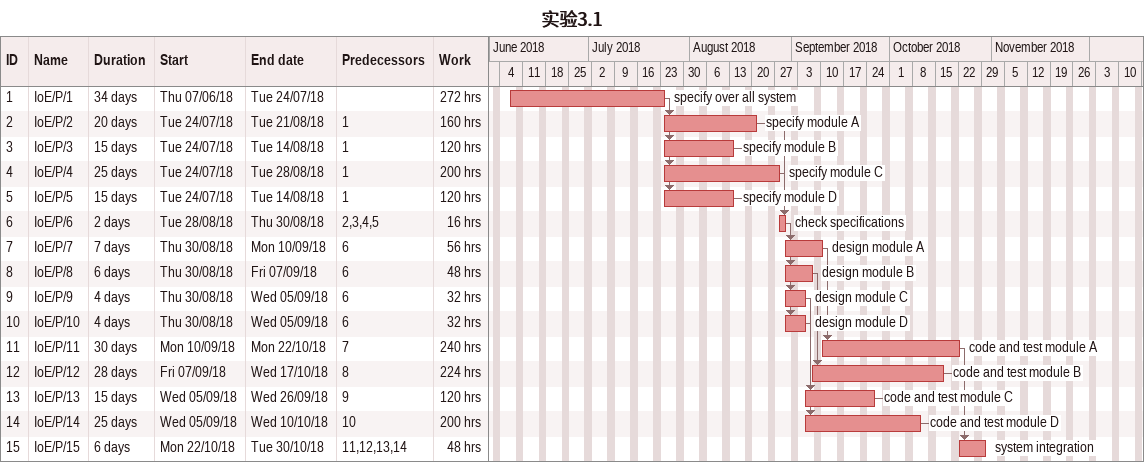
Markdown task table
实验3.1

| ID | Task | Duration | Start | Finish | Predecessors | Resources | Work (h) |
|---|---|---|---|---|---|---|---|
| 1 | IoE/P/1 | 34d | 2018-06-07 | 2018-07-24 |  | specify over all system | 272 |
| 2 | IoE/P/2 | 20d | 2018-07-24 | 2018-08-21 | 1 | specify module A | 160 |
| 3 | IoE/P/3 | 15d | 2018-07-24 | 2018-08-14 | 1 | specify module B | 120 |
| 4 | IoE/P/4 | 25d | 2018-07-24 | 2018-08-28 | 1 | specify module C | 200 |
| 5 | IoE/P/5 | 15d | 2018-07-24 | 2018-08-14 | 1 | specify module D | 120 |
| 6 | IoE/P/6 | 2d | 2018-08-28 | 2018-08-30 | 2, 3, 4, 5 | check specifications | 16 |
| 7 | IoE/P/7 | 7d | 2018-08-30 | 2018-09-10 | 6 | design module A | 56 |
| 8 | IoE/P/8 | 6d | 2018-08-30 | 2018-09-07 | 6 | design module B | 48 |
| 9 | IoE/P/9 | 4d | 2018-08-30 | 2018-09-05 | 6 | design module C | 32 |
| 10 | IoE/P/10 | 4d | 2018-08-30 | 2018-09-05 | 6 | design module D | 32 |
| 11 | IoE/P/11 | 30d | 2018-09-10 | 2018-10-22 | 7 | code and test module A | 240 |
| 12 | IoE/P/12 | 28d | 2018-09-07 | 2018-10-17 | 8 | code and test module B | 224 |
| 13 | IoE/P/13 | 15d | 2018-09-05 | 2018-09-26 | 9 | code and test module C | 120 |
| 14 | IoE/P/14 | 25d | 2018-09-05 | 2018-10-10 | 10 | code and test module D | 200 |
| 15 | IoE/P/15 | 6d | 2018-10-22 | 2018-10-30 | 11, 12, 13, 14 | system integration | 48 |
